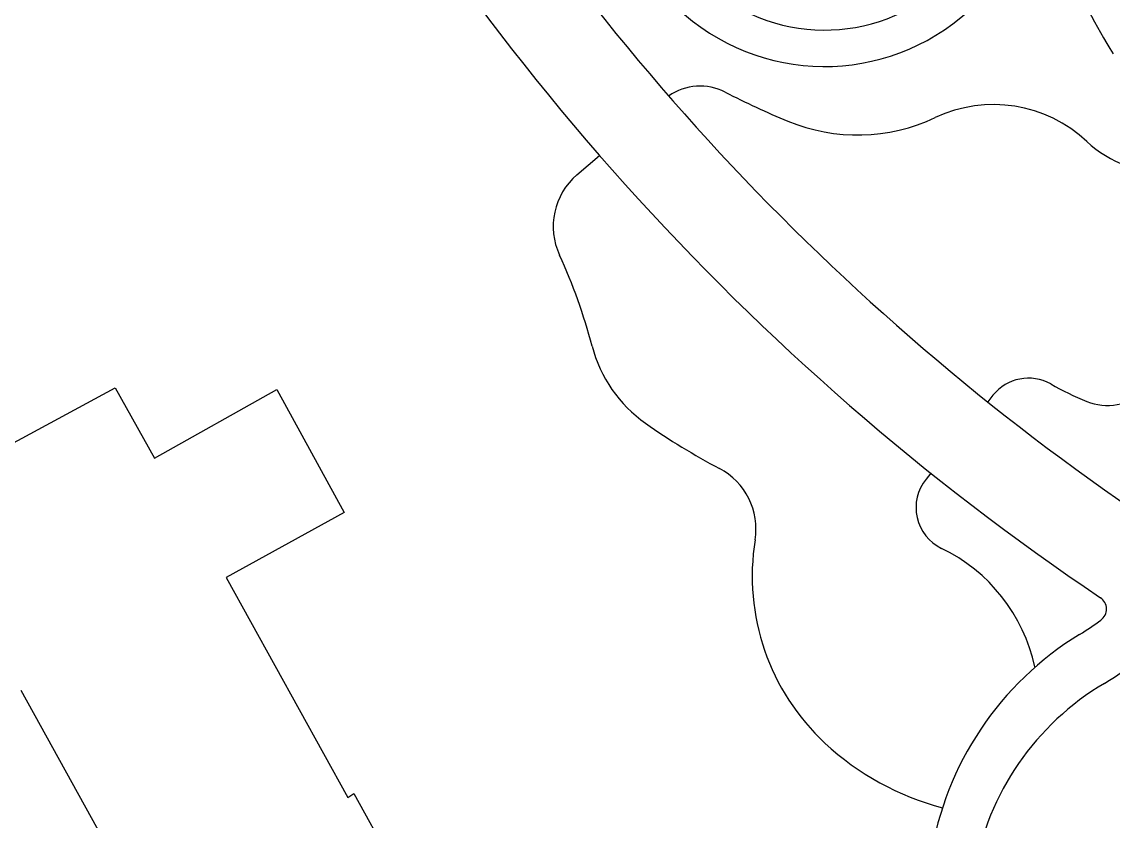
# Model space of a CAD drawing. Header units: feet. Extents: x -128 to 1593, y 35 to 1363.
# Drawn here: x 456.4 to 695.9, y 548 to 723.3 of the extents above; entities that cross this region are included whole.
import ezdxf

# ---------------------------------------------------------------- set-up
doc = ezdxf.new("R2010")
doc.units = ezdxf.units.FT
doc.header["$LTSCALE"] = 0.7
doc.header["$MEASUREMENT"] = 0
doc.layers.add('L-BLDG', color=6, linetype='Continuous')
doc.layers.add('L-PVMT', color=250, linetype='Continuous')

msp = doc.modelspace()

# ---------------------------------------------------------------- linework, layer by layer
at = {"layer": 'L-BLDG'}
msp.add_lwpolyline([(447.508027, 627.193901), (476.903027, 643.020901), (485.532027, 627.573901), (512.374027, 642.637901), (527.189027, 615.698901), (501.259027, 601.451901), (527.985027, 553.179901), (529.278027, 554.050901), (544.960027, 525.684901), (543.563027, 524.944901), (570.042027, 477.108901), (595.844027, 491.570901), (610.615027, 464.727901), (491.058027, 398.659901), (476.243027, 425.392901), (524.996027, 452.303901), (498.388027, 500.415901), (493.968027, 497.980901), (478.465027, 525.978901), (482.910027, 528.445901), (456.294027, 576.632901)], dxfattribs=at)
at = {"layer": 'L-PVMT'}
for p, q in [((578.231291, 689.76993), (583.170153, 694.026844)), ((669.509685, 641.393729), (668.354051, 639.948921)), ((655.861552, 624.330424), (654.818408, 623.026254))]:
    msp.add_line(p, q, dxfattribs=at)
msp.add_lwpolyline([(601.827696, 724.946393, 0.3936708637), (665.861921, 727.349924, -0.121320115), (682.208957, 737.285628)], format="xyb", dxfattribs=at)
for centre, radius, start, end in [((1006.900791, 1063.210193), 562, 207.81395683, 236.05602865), ((1006.900791, 1063.210193), 542, 210.15998402, 236.37907931), ((816.584992, 791.073007), 142, 202.99708123, 211.78801002), ((632.555, 760.51088), 39, 229.17336485, 315.12582231), ((605.269969, 697.232846), 12, 62.73417984, 125.17479962), ((694.145131, 869.677634), 181.999998, 242.73417786, 247.49684697), ((669.628053, 675.164382), 30, 46.88386464, 115.22409993), ((639.796864, 738.489733), 40, 247.49684894, 295.22409997), ((707.210224, 715.297666), 24.982725, 226.87565713, 273.34869545), ((588.024428, 678.407955), 15, 130.75877511, 204.78230799), ((465.456989, 621.819768), 120, 14.65814194, 24.78230799), ((694.63686, 651.156312), 12, 247.63656472, 17.7029925), ((610.574921, 659.777452), 30, 194.65814194, 234.82497921), ((677.318933, 635.147479), 10, 60.75844368, 141.34533265), ((717.298561, 706.237465), 71.560776, 240.63193356, 247.63656472), ((677.975814, 755.412799), 147, 234.82497921, 242.23547656), ((602.509923, 612.063927), 15, 350.83960567, 62.23547656), ((662.627656, 616.780004), 10, 141.34533256, 243.85159889), ((666.680948, 601.716005), 50, 170.83960567, 227.11857192), ((641.870734, 573.837909), 37.69587, 12.26096129, 64.29529484), ((691.414999, 594.495232), 3, 306.5700943, 56.05602865), ((656.262459, 641.879818), 62, 301.36531189, 306.57009424), ((724.967506, 529.169496), 70, 121.36531189, 220.5692249), ((656.262459, 641.879818), 74, 300.63220553, 311.49043258), ((724.53883, 526.578745), 60, 120.63220553, 219.8522911), ((673.652722, 609.223405), 60.245325, 227.11857192, 255.36997229)]:
    msp.add_arc(centre, radius, start, end, dxfattribs=at)

doc.saveas('drawing.dxf')
